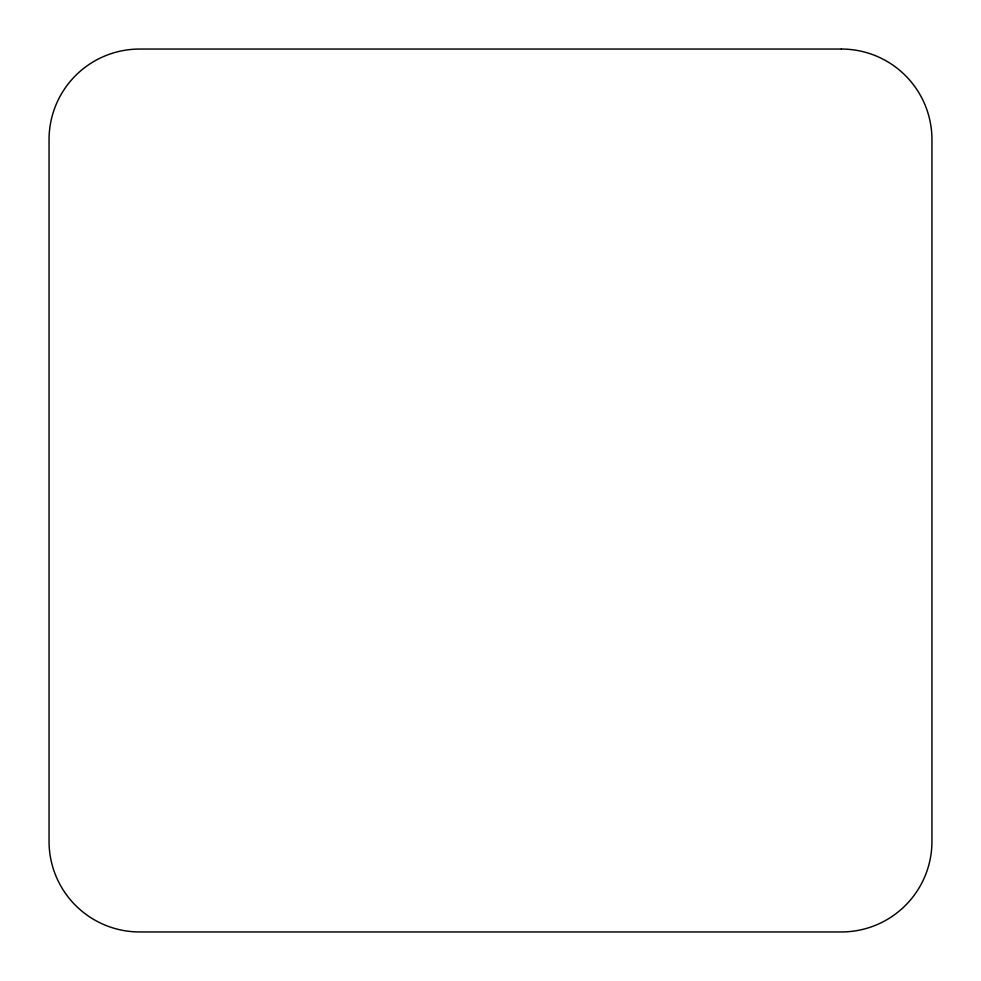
<?xml version="1.0" encoding="UTF-8"?>
<svg xmlns="http://www.w3.org/2000/svg" width="981" height="981" viewBox="0 0 981 981"><rect width="100%" height="100%" fill="white"/><g stroke="black" fill="none" stroke-linecap="round" stroke-linejoin="round"><path stroke-width="1.47" d="M841.391 49.05L139.609 49.05A90.559 90.559 0 0 0 49.05 139.609L49.05 841.391A90.559 90.559 0 0 0 139.609 931.95L841.391 931.95A90.559 90.559 0 0 0 931.95 841.391L931.95 139.609A90.559 90.559 0 0 0 841.391 49.05"/></g></svg>
